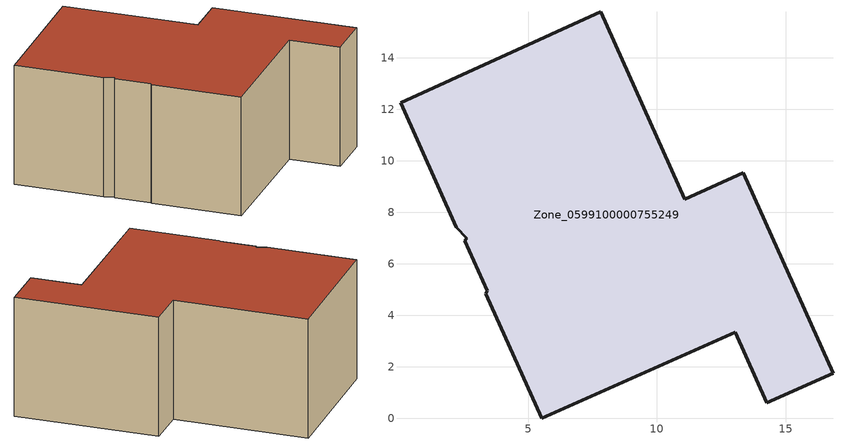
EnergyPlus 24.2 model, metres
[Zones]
Zone_0599100000755249
 floor ground (C_G): 2.62,6.98 2.2,7.42 0.04,12.26 7.82,15.79 11.08,8.52 13.35,9.53 16.84,1.74 14.26,0.6 13.03,3.35 5.52,0 3.36,4.83 3.4,4.94 2.53,6.9 z0
 wall outside (C_F): 13.35,9.53 11.08,8.52 7.82,15.79 0.04,12.26 2.2,7.42 2.62,6.98 2.53,6.9 3.4,4.94 3.36,4.83 5.52,0 13.03,3.35 14.26,0.6 16.84,1.74 13.35,9.53 z0:7.28
 roof outside (C_R): 3.4,4.94 3.36,4.83 5.52,0 13.03,3.35 14.26,0.6 16.84,1.74 13.35,9.53 11.08,8.52 7.82,15.79 0.04,12.26 2.2,7.42 2.62,6.98 2.53,6.9 z7.28
[BUILDING]
Pand.0599100000755249: North Axis=0; Terrain=City; Loads Convergence Tolerance Value=0.04; Temperature Convergence Tolerance Value=0.4; Solar Distribution=FullExterior; Maximum Number of Warmup Days=25; Minimum Number of Warmup Days=1
[Site:Location]
Rotterdam.The.Hague.AP_ZH_NLD Design_Conditions: Latitude=51.96; Longitude=4.45; Time Zone=1; Elevation=-4.5
[SITE:GROUNDTEMPERATURE:BUILDINGSURFACE]
18, 18, 18, 18, 18, 18, 18, 18, 18, 18, 18, 18
[MATERIAL] Thermal Absorptance=0.9; Solar Absorptance=0.7; Visible Absorptance=0.7
Name | Roughness | Thickness | Conductivity | Density | Specific Heat
G.D.2006-2014 | MediumSmooth | 0.15 | 0.06 | 540 | 1210
F.D.2006-2014 | Rough | 0.3 | 0.12 | 1920 | 840
R.D.2006-2014 | MediumRough | 0.2 | 0.08 | 1500 | 1000
[CONSTRUCTION]
C_G: G.D.2006-2014
C_F: F.D.2006-2014
C_R: R.D.2006-2014
[ZONE]
Zone_0599100000755249: Type=1; Multiplier=1; Ceiling Height=Autocalculate; Volume=Autocalculate; Floor Area=autocalculate; Part of Total Floor Area=Yes
[ZONEINFILTRATION:DESIGNFLOWRATE]
Infil_Zone_0599100000755249: Zone or ZoneList or Space or SpaceList=Zone_0599100000755249; Schedule=AlwaysOn; Design Flow Rate Calculation Method=Flow/Area; Flow Rate per Floor Area=0.0021; Constant Term Coefficient=1; Temperature Term Coefficient=0; Velocity Term Coefficient=0; Velocity Squared Term Coefficient=0
[HVACTEMPLATE:ZONE:IDEALLOADSAIRSYSTEM]
Zone_0599100000755249: Maximum Heating Supply Air Temperature=50; Minimum Cooling Supply Air Temperature=13; Maximum Heating Supply Air Humidity Ratio=0.0156; Minimum Cooling Supply Air Humidity Ratio=0.0077; Heating Limit=NoLimit; Cooling Limit=NoLimit; Dehumidification Control Type=ConstantSensibleHeatRatio; Cooling Sensible Heat Ratio=0.7; Dehumidification Setpoint=60; Humidification Control Type=None; Humidification Setpoint=30; Outdoor Air Method=None; Outdoor Air Flow Rate per Person=0.00944; Outdoor Air Flow Rate per Zone Floor Area=0; Outdoor Air Flow Rate per Zone=0; Demand Controlled Ventilation Type=None; Outdoor Air Economizer Type=NoEconomizer; Heat Recovery Type=None; Sensible Heat Recovery Effectiveness=0.7; Latent Heat Recovery Effectiveness=0.65
[ZONECONTROL:THERMOSTAT]
ThermostatControl_Zone_0599100000755249: Zone or ZoneList=Zone_0599100000755249; Control Type Schedule=DualSetpointControlType; Control 1=Thermostat_Zone_0599100000755249; Temperature Difference Between Cutout And Setpoint=0
[THERMOSTATSETPOINT:DUALSETPOINT]
Thermostat_Zone_0599100000755249: Heating Setpoint Temperature Schedule=HeatingSetpoint_Zone_0599100000755249; Cooling Setpoint Temperature Schedule=CoolingSetpoint_Zone_0599100000755249
[SCHEDULE:COMPACT]
HeatingSetpoint_Zone_0599100000755249: Through: 12/31, For: AllDays, Until: 24:00, 21
CoolingSetpoint_Zone_0599100000755249: Through: 12/31, For: AllDays, Until: 24:00, 24
DualSetpointControlType: Through: 12/31, For: AllDays, Until: 24:00, 4
AlwaysOn: Through: 12/31, For: AllDays, Until: 24:00, 1
